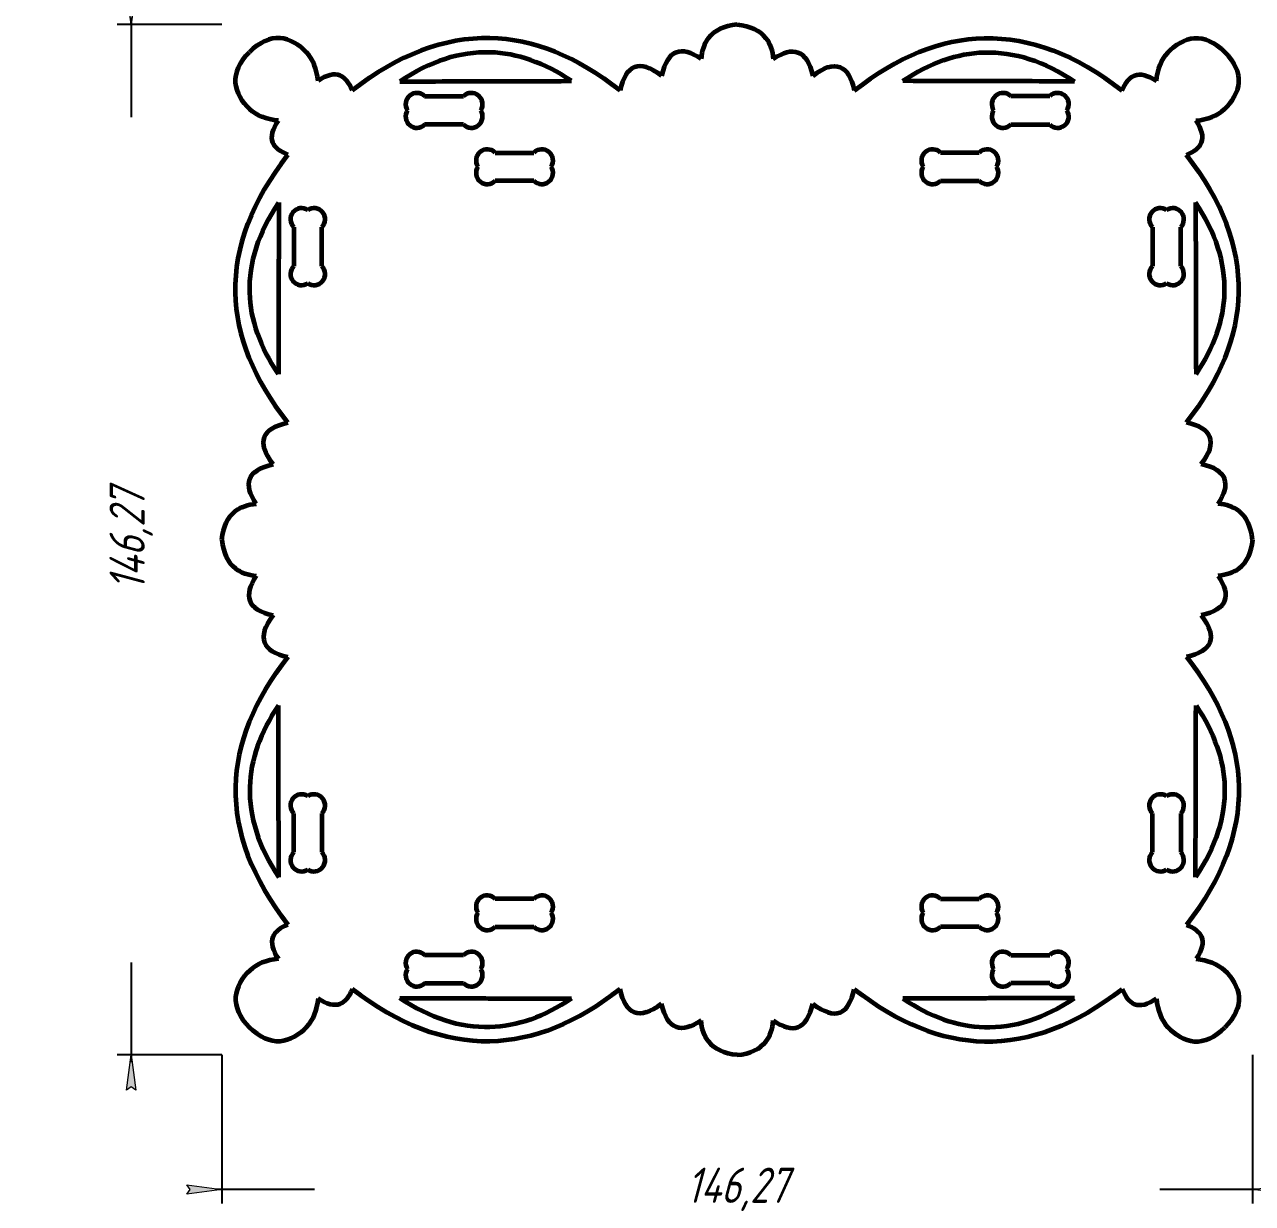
# Model space of a CAD drawing. Header units: millimetres. Extents: x -179 to 215, y -4 to 414.
# Drawn here: x -179.4 to -5.1, y -3.6 to 163.8 of the extents above; entities that cross this region are included whole.
import ezdxf

# ---------------------------------------------------------------- set-up
doc = ezdxf.new("R2010")
doc.units = ezdxf.units.MM
doc.linetypes.add('K5LT32774', pattern=[0])
doc.linetypes.add('K5LT_THIN', pattern=[0])
doc.styles.add('KDIMTEXTSTYLE', font='GOST_AU.SHX', dxfattribs={"width": 0.96, "oblique": 15, "height": 5})
doc.dimstyles.new('KDIMSTYLE (1.00)', dxfattribs={"dimtxt": 5, "dimasz": 1, "dimexe": 2, "dimexo": 0, "dimgap": 1, "dimtad": 1, "dimtxsty": 'KDIMTEXTSTYLE', "dimsah": 1, "dimcen": 0, "dimdle": 1, "dimadec": 0, "dimazin": 0, "dimtfac": 0.667, "dimtmove": 0, "dimatfit": 3, "dimfxl": 1, "dimtvp": 1, "dimtolj": 1, "dimtzin": 0, "dimarcsym": 0})

# ---------------------------------------------------------------- blocks, each defined once
blk = doc.blocks.new('KDIMARROW_01')
blk.add_hatch(color=0).paths.add_polyline_path([(0, 0), (-5, 0.66), (-4.5, 0), (-5, -0.66)])
at = {"color": 0, "linetype": 'K5LT_THIN', "lineweight": 18}
for p, q in [((-4.5, 0), (-5, 0.66)), ((-5, 0.66), (0, 0)), ((0, 0), (-5, -0.66)), ((-5, -0.66), (-4.5, 0)), ((0, 0), (-1, 0))]:
    blk.add_line(p, q, dxfattribs=at)

msp = doc.modelspace()

# ---------------------------------------------------------------- linework, layer by layer
at = {"color": 30, "linetype": 'K5LT32774', "lineweight": 60, "true_color": 0xff8000}
for p, q in [((-122.603, 153.581), (-117.093, 153.581)), ((-33.884, 153.581), (-39.394, 153.581)), ((-117.093, 149.581), (-122.603, 149.581)), ((-39.394, 149.581), (-33.884, 149.581)), ((-112.603, 145.581), (-107.093, 145.581)), ((-43.884, 145.581), (-49.394, 145.581)), ((-107.093, 141.581), (-112.603, 141.581)), ((-49.394, 141.581), (-43.884, 141.581)), ((-141.193, 134.991), (-141.193, 129.481)), ((-137.193, 129.481), (-137.193, 134.991)), ((-19.294, 134.991), (-19.294, 129.481)), ((-15.294, 129.481), (-15.294, 134.991)), ((-141.193, 46.273), (-141.193, 51.783)), ((-137.193, 51.783), (-137.193, 46.273)), ((-19.294, 46.273), (-19.294, 51.783)), ((-15.294, 51.783), (-15.294, 46.273)), ((-107.093, 39.683), (-112.603, 39.683)), ((-49.394, 39.683), (-43.884, 39.683)), ((-112.603, 35.683), (-107.093, 35.683)), ((-43.884, 35.683), (-49.394, 35.683)), ((-117.093, 31.683), (-122.603, 31.683)), ((-39.394, 31.683), (-33.884, 31.683)), ((-122.603, 27.683), (-117.093, 27.683)), ((-33.884, 27.683), (-39.394, 27.683))]:
    msp.add_line(p, q, dxfattribs=at)
for centre, start, end in [((-123.725, 152.459), 45, 213.5549), ((-115.97, 152.459), 326.4451, 135), ((-40.517, 152.459), 45, 213.5549), ((-32.762, 152.459), 326.4451, 135), ((-123.725, 150.704), 146.4451, 315), ((-115.97, 150.704), 225, 33.5549), ((-40.517, 150.704), 146.4451, 315), ((-32.762, 150.704), 225, 33.5549), ((-113.725, 144.459), 45, 213.5549), ((-105.97, 144.459), 326.4451, 135), ((-50.517, 144.459), 45, 213.5549), ((-42.762, 144.459), 326.4451, 135), ((-113.725, 142.704), 146.4451, 315), ((-105.97, 142.704), 225, 33.5549), ((-50.517, 142.704), 146.4451, 315), ((-42.762, 142.704), 225, 33.5549), ((-140.07, 136.114), 56.4451, 225), ((-138.315, 136.114), 315, 123.5549), ((-18.172, 136.114), 56.4451, 225), ((-16.417, 136.114), 315, 123.5549), ((-140.07, 128.359), 135, 303.5549), ((-138.315, 128.359), 236.4451, 45), ((-18.172, 128.359), 135, 303.5549), ((-16.417, 128.359), 236.4451, 45), ((-140.07, 52.905), 56.4451, 225), ((-138.315, 52.905), 315, 123.5549), ((-18.172, 52.905), 56.4451, 225), ((-16.417, 52.905), 315, 123.5549), ((-140.07, 45.15), 135, 303.5549), ((-138.315, 45.15), 236.4451, 45), ((-18.172, 45.15), 135, 303.5549), ((-16.417, 45.15), 236.4451, 45), ((-113.725, 38.56), 45, 213.5549), ((-105.97, 38.56), 326.4451, 135), ((-50.517, 38.56), 45, 213.5549), ((-42.762, 38.56), 326.4451, 135), ((-113.725, 36.805), 146.4451, 315), ((-105.97, 36.805), 225, 33.5549), ((-50.517, 36.805), 146.4451, 315), ((-42.762, 36.805), 225, 33.5549), ((-123.725, 30.56), 45, 213.5549), ((-115.97, 30.56), 326.4451, 135), ((-40.517, 30.56), 45, 213.5549), ((-32.762, 30.56), 326.4451, 135), ((-123.725, 28.805), 146.4451, 315), ((-115.97, 28.805), 225, 33.5549), ((-40.517, 28.805), 146.4451, 315), ((-32.762, 28.805), 225, 33.5549)]:
    msp.add_arc(centre, 1.588, start, end, dxfattribs=at)
for points, knots in [([(-78.243, 163.768), (-80.115, 163.585), (-81.477, 162.942), (-82.329, 161.838), (-82.917, 161.077), (-83.262, 160.095), (-83.363, 158.895)], [0, 0, 0, 0, 1, 1, 1, 2, 2, 2, 2]), ([(-78.243, 163.768), (-76.371, 163.585), (-75.01, 162.942), (-74.158, 161.838), (-73.57, 161.077), (-73.225, 160.095), (-73.124, 158.895)], [0, 0, 0, 0, 1, 1, 1, 2, 2, 2, 2]), ([(-137.742, 155.756), (-137.907, 157.446), (-138.448, 158.8), (-139.366, 159.818), (-140.261, 160.811), (-141.852, 161.759), (-143.126, 161.838), (-144.552, 161.927), (-146.004, 161.271), (-147.482, 159.87)], [0, 0, 0, 0, 1, 1, 1, 2, 2, 2, 3, 3, 3, 3]), ([(-94.87, 154.403), (-101, 159.238), (-107.153, 161.716), (-113.33, 161.838), (-119.827, 161.967), (-126.349, 159.488), (-132.898, 154.403)], [0, 0, 0, 0, 1, 1, 1, 2, 2, 2, 2]), ([(-61.617, 154.403), (-55.487, 159.238), (-49.333, 161.716), (-43.157, 161.838), (-36.66, 161.967), (-30.137, 159.488), (-23.589, 154.403)], [0, 0, 0, 0, 1, 1, 1, 2, 2, 2, 2]), ([(-18.745, 155.756), (-18.58, 157.446), (-18.038, 158.8), (-17.121, 159.818), (-16.226, 160.811), (-14.635, 161.759), (-13.361, 161.838), (-11.935, 161.927), (-10.483, 161.271), (-9.005, 159.87)], [0, 0, 0, 0, 1, 1, 1, 2, 2, 2, 3, 3, 3, 3]), ([(-143.368, 150.131), (-145.057, 150.296), (-146.411, 150.837), (-147.429, 151.754), (-148.422, 152.65), (-149.37, 154.241), (-149.45, 155.515), (-149.538, 156.941), (-148.882, 158.393), (-147.482, 159.87)], [0, 0, 0, 0, 1, 1, 1, 2, 2, 2, 3, 3, 3, 3]), ([(-101.762, 155.756), (-105.602, 158.353), (-109.458, 159.707), (-113.33, 159.818), (-117.577, 159.939), (-121.843, 158.565), (-126.129, 155.695)], [0, 0, 0, 0, 1, 1, 1, 2, 2, 2, 2]), ([(-83.363, 158.895), (-84.784, 159.841), (-85.954, 160.149), (-86.871, 159.818), (-87.863, 159.459), (-88.561, 158.351), (-88.963, 156.495)], [0, 0, 0, 0, 1, 1, 1, 2, 2, 2, 2]), ([(-73.124, 158.895), (-71.702, 159.841), (-70.533, 160.149), (-69.616, 159.818), (-68.623, 159.459), (-67.926, 158.351), (-67.524, 156.495)], [0, 0, 0, 0, 1, 1, 1, 2, 2, 2, 2]), ([(-54.725, 155.756), (-50.885, 158.353), (-47.029, 159.707), (-43.157, 159.818), (-38.91, 159.939), (-34.643, 158.565), (-30.358, 155.695)], [0, 0, 0, 0, 1, 1, 1, 2, 2, 2, 2]), ([(-13.119, 150.131), (-11.43, 150.296), (-10.076, 150.837), (-9.058, 151.754), (-8.064, 152.65), (-7.116, 154.241), (-7.037, 155.515), (-6.948, 156.941), (-7.604, 158.393), (-9.005, 159.87)], [0, 0, 0, 0, 1, 1, 1, 2, 2, 2, 3, 3, 3, 3]), ([(-132.898, 154.403), (-133.329, 155.542), (-133.904, 156.252), (-134.622, 156.534), (-135.465, 156.864), (-136.505, 156.605), (-137.742, 155.756)], [0, 0, 0, 0, 1, 1, 1, 2, 2, 2, 2]), ([(-88.963, 156.495), (-90.554, 157.706), (-91.846, 158.116), (-92.839, 157.726), (-93.79, 157.352), (-94.467, 156.244), (-94.87, 154.403)], [0, 0, 0, 0, 1, 1, 1, 2, 2, 2, 2]), ([(-67.524, 156.495), (-65.933, 157.706), (-64.641, 158.116), (-63.647, 157.726), (-62.696, 157.352), (-62.02, 156.244), (-61.617, 154.403)], [0, 0, 0, 0, 1, 1, 1, 2, 2, 2, 2]), ([(-23.589, 154.403), (-23.158, 155.542), (-22.583, 156.252), (-21.864, 156.534), (-21.022, 156.864), (-19.982, 156.605), (-18.745, 155.756)], [0, 0, 0, 0, 1, 1, 1, 2, 2, 2, 2]), ([(-142.014, 145.287), (-143.153, 145.718), (-143.864, 146.293), (-144.145, 147.011), (-144.476, 147.854), (-144.216, 148.893), (-143.368, 150.131)], [0, 0, 0, 0, 1, 1, 1, 2, 2, 2, 2]), ([(-14.473, 145.287), (-13.334, 145.718), (-12.623, 146.293), (-12.341, 147.011), (-12.011, 147.854), (-12.27, 148.893), (-13.119, 150.131)], [0, 0, 0, 0, 1, 1, 1, 2, 2, 2, 2]), ([(-142.014, 107.259), (-146.849, 113.389), (-149.328, 119.542), (-149.45, 125.719), (-149.578, 132.216), (-147.1, 138.738), (-142.014, 145.287)], [0, 0, 0, 0, 1, 1, 1, 2, 2, 2, 2]), ([(-14.473, 107.259), (-9.638, 113.389), (-7.159, 119.542), (-7.037, 125.719), (-6.909, 132.216), (-9.387, 138.738), (-14.473, 145.287)], [0, 0, 0, 0, 1, 1, 1, 2, 2, 2, 2]), ([(-143.368, 114.151), (-145.965, 117.99), (-147.318, 121.847), (-147.429, 125.719), (-147.55, 129.966), (-146.176, 134.232), (-143.306, 138.518)], [0, 0, 0, 0, 1, 1, 1, 2, 2, 2, 2]), ([(-13.119, 114.151), (-10.522, 117.99), (-9.168, 121.847), (-9.058, 125.719), (-8.937, 129.966), (-10.311, 134.232), (-13.181, 138.518)], [0, 0, 0, 0, 1, 1, 1, 2, 2, 2, 2]), ([(-144.106, 101.352), (-145.317, 102.943), (-145.727, 104.235), (-145.337, 105.228), (-144.963, 106.179), (-143.855, 106.856), (-142.014, 107.259)], [0, 0, 0, 0, 1, 1, 1, 2, 2, 2, 2]), ([(-12.381, 101.352), (-11.17, 102.943), (-10.76, 104.235), (-11.15, 105.228), (-11.524, 106.179), (-12.631, 106.856), (-14.473, 107.259)], [0, 0, 0, 0, 1, 1, 1, 2, 2, 2, 2]), ([(-146.506, 95.752), (-147.452, 97.173), (-147.76, 98.342), (-147.429, 99.259), (-147.07, 100.252), (-145.963, 100.95), (-144.106, 101.352)], [0, 0, 0, 0, 1, 1, 1, 2, 2, 2, 2]), ([(-9.981, 95.752), (-9.034, 97.173), (-8.727, 98.342), (-9.058, 99.259), (-9.417, 100.252), (-10.524, 100.95), (-12.381, 101.352)], [0, 0, 0, 0, 1, 1, 1, 2, 2, 2, 2]), ([(-151.379, 90.632), (-151.196, 92.504), (-150.553, 93.866), (-149.45, 94.718), (-148.688, 95.306), (-147.707, 95.651), (-146.506, 95.752)], [0, 0, 0, 0, 1, 1, 1, 2, 2, 2, 2]), ([(-5.108, 90.632), (-5.291, 92.504), (-5.934, 93.866), (-7.037, 94.718), (-7.799, 95.306), (-8.78, 95.651), (-9.981, 95.752)], [0, 0, 0, 0, 1, 1, 1, 2, 2, 2, 2]), ([(-151.379, 90.632), (-151.196, 88.76), (-150.553, 87.398), (-149.45, 86.547), (-148.688, 85.959), (-147.707, 85.614), (-146.506, 85.512)], [0, 0, 0, 0, 1, 1, 1, 2, 2, 2, 2]), ([(-5.108, 90.632), (-5.291, 88.76), (-5.934, 87.398), (-7.037, 86.547), (-7.799, 85.959), (-8.78, 85.614), (-9.981, 85.512)], [0, 0, 0, 0, 1, 1, 1, 2, 2, 2, 2]), ([(-146.506, 85.512), (-147.452, 84.091), (-147.76, 82.922), (-147.429, 82.005), (-147.07, 81.012), (-145.963, 80.315), (-144.106, 79.913)], [0, 0, 0, 0, 1, 1, 1, 2, 2, 2, 2]), ([(-9.981, 85.512), (-9.034, 84.091), (-8.727, 82.922), (-9.058, 82.005), (-9.417, 81.012), (-10.524, 80.315), (-12.381, 79.913)], [0, 0, 0, 0, 1, 1, 1, 2, 2, 2, 2]), ([(-144.106, 79.913), (-145.317, 78.322), (-145.727, 77.029), (-145.337, 76.036), (-144.963, 75.085), (-143.855, 74.408), (-142.014, 74.006)], [0, 0, 0, 0, 1, 1, 1, 2, 2, 2, 2]), ([(-12.381, 79.913), (-11.17, 78.322), (-10.76, 77.029), (-11.15, 76.036), (-11.524, 75.085), (-12.631, 74.408), (-14.473, 74.006)], [0, 0, 0, 0, 1, 1, 1, 2, 2, 2, 2]), ([(-142.014, 74.006), (-146.849, 67.875), (-149.328, 61.722), (-149.45, 55.545), (-149.578, 49.049), (-147.1, 42.526), (-142.014, 35.978)], [0, 0, 0, 0, 1, 1, 1, 2, 2, 2, 2]), ([(-14.473, 74.006), (-9.638, 67.875), (-7.159, 61.722), (-7.037, 55.545), (-6.909, 49.049), (-9.387, 42.526), (-14.473, 35.978)], [0, 0, 0, 0, 1, 1, 1, 2, 2, 2, 2]), ([(-143.368, 67.114), (-145.965, 63.274), (-147.318, 59.418), (-147.429, 55.545), (-147.55, 51.299), (-146.176, 47.032), (-143.306, 42.746)], [0, 0, 0, 0, 1, 1, 1, 2, 2, 2, 2]), ([(-13.119, 67.114), (-10.522, 63.274), (-9.168, 59.418), (-9.058, 55.545), (-8.937, 51.299), (-10.311, 47.032), (-13.181, 42.746)], [0, 0, 0, 0, 1, 1, 1, 2, 2, 2, 2]), ([(-142.014, 35.978), (-143.153, 35.546), (-143.864, 34.972), (-144.145, 34.253), (-144.476, 33.411), (-144.216, 32.371), (-143.368, 31.134)], [0, 0, 0, 0, 1, 1, 1, 2, 2, 2, 2]), ([(-14.473, 35.978), (-13.334, 35.546), (-12.623, 34.972), (-12.341, 34.253), (-12.011, 33.411), (-12.27, 32.371), (-13.119, 31.134)], [0, 0, 0, 0, 1, 1, 1, 2, 2, 2, 2]), ([(-143.368, 31.134), (-145.057, 30.968), (-146.411, 30.427), (-147.429, 29.51), (-148.422, 28.615), (-149.37, 27.023), (-149.45, 25.75), (-149.538, 24.323), (-148.882, 22.871), (-147.482, 21.394)], [0, 0, 0, 0, 1, 1, 1, 2, 2, 2, 3, 3, 3, 3]), ([(-13.119, 31.134), (-11.43, 30.968), (-10.076, 30.427), (-9.058, 29.51), (-8.064, 28.615), (-7.116, 27.023), (-7.037, 25.75), (-6.948, 24.323), (-7.604, 22.871), (-9.005, 21.394)], [0, 0, 0, 0, 1, 1, 1, 2, 2, 2, 3, 3, 3, 3]), ([(-132.898, 26.862), (-133.329, 25.722), (-133.904, 25.012), (-134.622, 24.73), (-135.465, 24.4), (-136.505, 24.659), (-137.742, 25.508)], [0, 0, 0, 0, 1, 1, 1, 2, 2, 2, 2]), ([(-94.87, 26.862), (-101, 22.027), (-107.153, 19.548), (-113.33, 19.426), (-119.827, 19.297), (-126.349, 21.776), (-132.898, 26.862)], [0, 0, 0, 0, 1, 1, 1, 2, 2, 2, 2]), ([(-88.963, 24.769), (-90.554, 23.559), (-91.846, 23.148), (-92.839, 23.539), (-93.79, 23.913), (-94.467, 25.02), (-94.87, 26.862)], [0, 0, 0, 0, 1, 1, 1, 2, 2, 2, 2]), ([(-67.524, 24.769), (-65.933, 23.559), (-64.641, 23.148), (-63.647, 23.539), (-62.696, 23.913), (-62.02, 25.02), (-61.617, 26.862)], [0, 0, 0, 0, 1, 1, 1, 2, 2, 2, 2]), ([(-61.617, 26.862), (-55.487, 22.027), (-49.333, 19.548), (-43.157, 19.426), (-36.66, 19.297), (-30.137, 21.776), (-23.589, 26.862)], [0, 0, 0, 0, 1, 1, 1, 2, 2, 2, 2]), ([(-23.589, 26.862), (-23.158, 25.722), (-22.583, 25.012), (-21.864, 24.73), (-21.022, 24.4), (-19.982, 24.659), (-18.745, 25.508)], [0, 0, 0, 0, 1, 1, 1, 2, 2, 2, 2]), ([(-137.742, 25.508), (-137.907, 23.818), (-138.448, 22.465), (-139.366, 21.447), (-140.261, 20.453), (-141.852, 19.505), (-143.126, 19.426), (-144.552, 19.337), (-146.004, 19.993), (-147.482, 21.394)], [0, 0, 0, 0, 1, 1, 1, 2, 2, 2, 3, 3, 3, 3]), ([(-101.762, 25.508), (-105.602, 22.911), (-109.458, 21.557), (-113.33, 21.447), (-117.577, 21.325), (-121.843, 22.7), (-126.129, 25.569)], [0, 0, 0, 0, 1, 1, 1, 2, 2, 2, 2]), ([(-83.363, 22.37), (-84.784, 21.423), (-85.954, 21.115), (-86.871, 21.447), (-87.863, 21.805), (-88.561, 22.913), (-88.963, 24.769)], [0, 0, 0, 0, 1, 1, 1, 2, 2, 2, 2]), ([(-73.124, 22.37), (-71.702, 21.423), (-70.533, 21.115), (-69.616, 21.447), (-68.623, 21.805), (-67.926, 22.913), (-67.524, 24.769)], [0, 0, 0, 0, 1, 1, 1, 2, 2, 2, 2]), ([(-54.725, 25.508), (-50.885, 22.911), (-47.029, 21.557), (-43.157, 21.447), (-38.91, 21.325), (-34.643, 22.7), (-30.358, 25.569)], [0, 0, 0, 0, 1, 1, 1, 2, 2, 2, 2]), ([(-18.745, 25.508), (-18.58, 23.818), (-18.038, 22.465), (-17.121, 21.447), (-16.226, 20.453), (-14.635, 19.505), (-13.361, 19.426), (-11.935, 19.337), (-10.483, 19.993), (-9.005, 21.394)], [0, 0, 0, 0, 1, 1, 1, 2, 2, 2, 3, 3, 3, 3]), ([(-78.243, 17.496), (-80.115, 17.68), (-81.477, 18.323), (-82.329, 19.426), (-82.917, 20.188), (-83.262, 21.169), (-83.363, 22.37)], [0, 0, 0, 0, 1, 1, 1, 2, 2, 2, 2]), ([(-78.243, 17.496), (-76.371, 17.68), (-75.01, 18.323), (-74.158, 19.426), (-73.57, 20.188), (-73.225, 21.169), (-73.124, 22.37)], [0, 0, 0, 0, 1, 1, 1, 2, 2, 2, 2])]:
    msp.add_open_spline(points, degree=3, knots=knots, dxfattribs=at)
for points in [[(-126.129, 155.695), (-109.884, 155.736), (-118.007, 155.715), (-101.762, 155.756)], [(-30.358, 155.695), (-46.603, 155.736), (-38.48, 155.715), (-54.725, 155.756)], [(-143.306, 138.518), (-143.347, 122.273), (-143.327, 130.395), (-143.368, 114.151)], [(-13.181, 138.518), (-13.14, 122.273), (-13.16, 130.395), (-13.119, 114.151)], [(-143.306, 42.746), (-143.347, 58.991), (-143.327, 50.869), (-143.368, 67.114)], [(-13.181, 42.746), (-13.14, 58.991), (-13.16, 50.869), (-13.119, 67.114)], [(-126.129, 25.569), (-109.884, 25.528), (-118.007, 25.549), (-101.762, 25.508)], [(-30.358, 25.569), (-46.603, 25.528), (-38.48, 25.549), (-54.725, 25.508)]]:
    msp.add_open_spline(points, degree=3, dxfattribs=at)

# ---------------------------------------------------------------- dimensions: what is measured, and where the dimension line sits
at = {"color": 7}
msp.add_linear_dim(base=(-164.254, 17.496), p1=(-151.379, 163.768), p2=(-151.379, 17.496), angle=90, location=(-164.254, 90.632), dimstyle='KDIMSTYLE (1.00)', override={"dimexo": 0, "dimpost": '\\H5.0;\\W0.965;\\Q15;<>', "dimblk1": 'KDIMARROW_01', "dimblk2": 'KDIMARROW_01', "dimse1": 0, "dimse2": 0, "dimclrt": 7, "dimtolj": 1}, dxfattribs=at).render()
msp.add_linear_dim(base=(-151.379, -1.578), p1=(-5.108, 17.496), p2=(-151.379, 17.496), location=(-78.243, -1.578), dimstyle='KDIMSTYLE (1.00)', override={"dimexo": 0, "dimpost": '\\H5.0;\\W0.965;\\Q15;<>', "dimblk1": 'KDIMARROW_01', "dimblk2": 'KDIMARROW_01', "dimse1": 0, "dimse2": 0, "dimclrt": 7, "dimtolj": 1}, dxfattribs=at).render()

doc.saveas('drawing.dxf')
